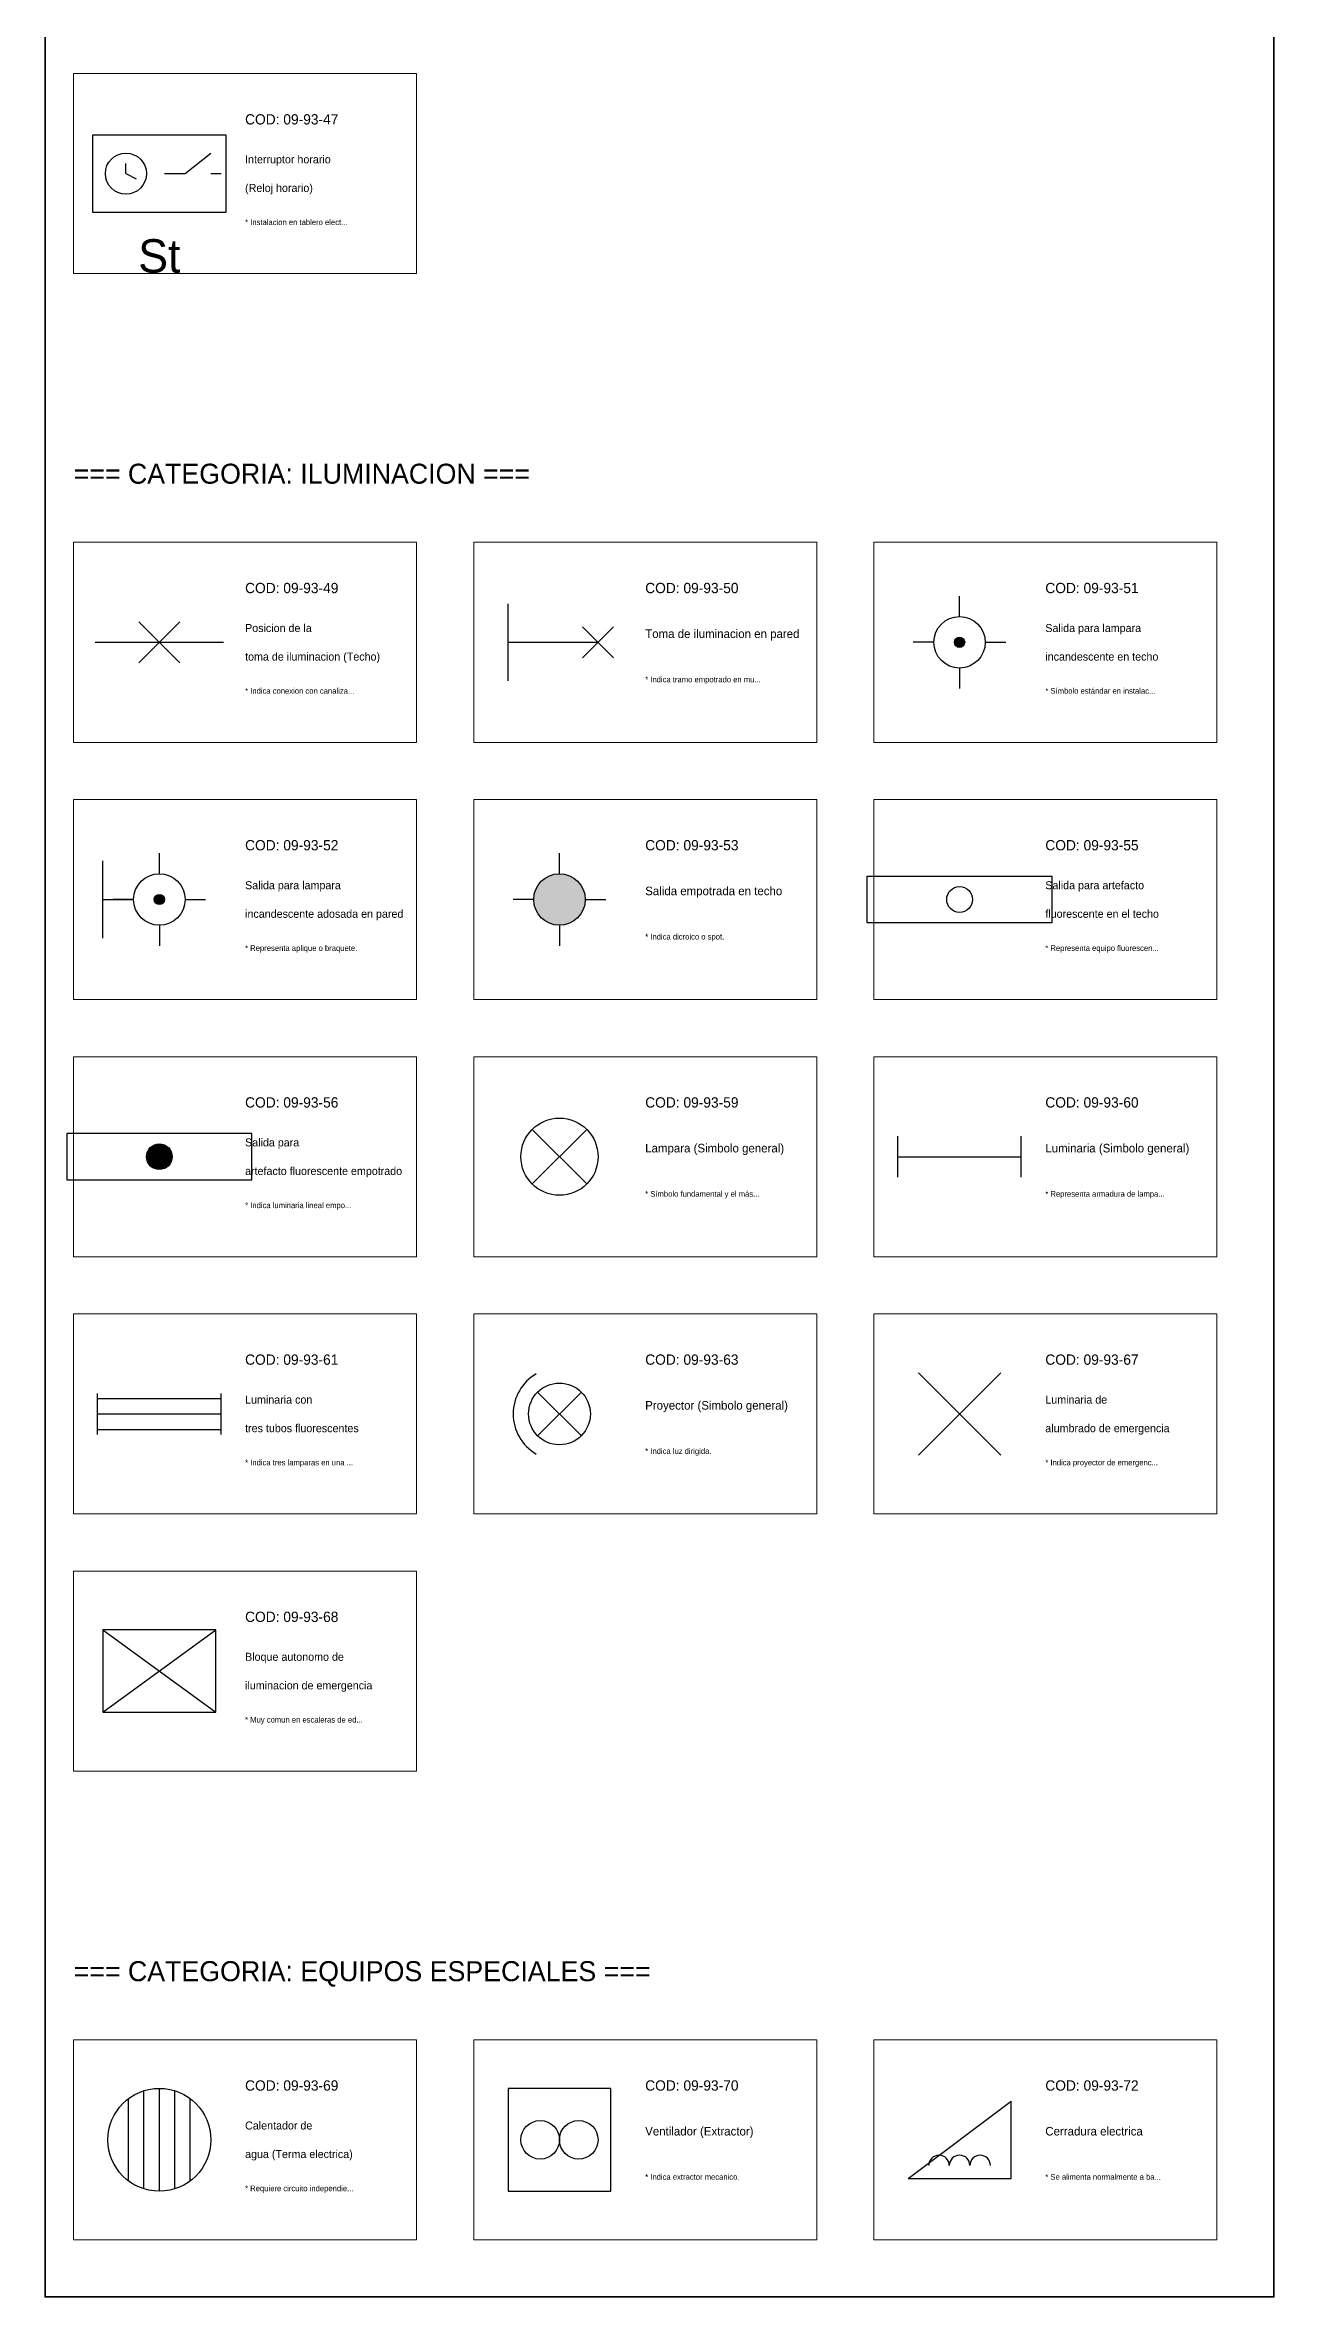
# Model space of a CAD drawing. Header units: metres. Extents: x -5 to 245, y -1607 to 10.
# Drawn here: x -5 to 210, y -1607 to -1213 of the extents above; entities that cross this region are included whole.
import ezdxf
from ezdxf.enums import TextEntityAlignment as Align

# ---------------------------------------------------------------- set-up
doc = ezdxf.new("R2010")
doc.units = ezdxf.units.M
for name, color, linetype, lineweight in [('CELDAS_GUIA', 8, 'Continuous', 9), ('MARCOS', 7, 'Continuous', 35), ('OBSERVACIONES', 9, 'Continuous', 9), ('SIMBOLOS_DGE', 2, 'Continuous', 25), ('TEXTOS_CODIGOS', 1, 'Continuous', 18), ('TEXTOS_NOMBRES', 7, 'Continuous', 13), ('TITULOS', 4, 'Continuous', 30)]:
    doc.layers.add(name, color=color, linetype=linetype, lineweight=lineweight)

# ---------------------------------------------------------------- blocks, each defined once
blk = doc.blocks.new('DGE_09_93_47_INTERRUPTOR_HORARIO')
at = {"layer": 'SIMBOLOS_DGE'}
for p, q in [((-0.13, 0), (-0.13, 0.04)), ((-0.13, 0), (-0.09, -0.02)), ((0.02, 0), (0.1, 0)), ((0.1, 0), (0.2, 0.08)), ((0.2, 0), (0.24, 0))]:
    blk.add_line(p, q, dxfattribs=at)
blk.add_lwpolyline([(-0.26, -0.15), (0.26, -0.15), (0.26, 0.15), (-0.26, 0.15), (-0.26, -0.15)], dxfattribs=at)
blk.add_circle((-0.13, 0), 0.08, dxfattribs=at)
blk.add_text('St', height=0.13, dxfattribs=at).set_placement((0, -0.32), align=Align.MIDDLE_CENTER)
blk = doc.blocks.new('DGE_09_93_49_TOMA_ILUMINACION_TECHO')
at = {"layer": 'SIMBOLOS_DGE'}
for p, q in [((-0.25, 0), (0.25, 0)), ((-0.08, -0.08), (0.08, 0.08)), ((-0.08, 0.08), (0.08, -0.08))]:
    blk.add_line(p, q, dxfattribs=at)
blk = doc.blocks.new('DGE_09_93_50_TOMA_ILUMINACION_PARED')
at = {"layer": 'SIMBOLOS_DGE'}
for p, q in [((-0.2, -0.15), (-0.2, 0.15)), ((-0.2, 0), (0.15, 0)), ((0.09, -0.06), (0.21, 0.06)), ((0.09, 0.06), (0.21, -0.06))]:
    blk.add_line(p, q, dxfattribs=at)
blk = doc.blocks.new('DGE_09_93_51_SALIDA_TECHO')
at = {"layer": 'SIMBOLOS_DGE'}
h = blk.add_hatch(color=7, dxfattribs=at)
h.dxf.hatch_style = 1
edge = h.paths.add_edge_path()
edge.add_arc((0, 0), 0.02, 0, 360)
for p, q in [((0, 0.1), (0, 0.18)), ((-0.1, 0), (-0.18, 0)), ((0.1, 0), (0.18, 0)), ((0, -0.1), (0, -0.18))]:
    blk.add_line(p, q, dxfattribs=at)
for radius in [0.1, 0.02]:
    blk.add_circle((0, 0), radius, dxfattribs=at)
blk = doc.blocks.new('DGE_09_93_52_SALIDA_PARED')
at = {"layer": 'SIMBOLOS_DGE'}
h = blk.add_hatch(color=7, dxfattribs=at)
h.dxf.hatch_style = 1
edge = h.paths.add_edge_path()
edge.add_arc((0, 0), 0.02, 0, 360)
for p, q in [((0, 0.1), (0, 0.18)), ((-0.22, -0.15), (-0.22, 0.15)), ((-0.22, 0), (-0.1, 0)), ((-0.1, 0), (-0.18, 0)), ((0.1, 0), (0.18, 0)), ((0, -0.1), (0, -0.18))]:
    blk.add_line(p, q, dxfattribs=at)
for radius in [0.1, 0.02]:
    blk.add_circle((0, 0), radius, dxfattribs=at)
blk = doc.blocks.new('DGE_09_93_53_SPOT_EMPOTRADO')
at = {"layer": 'SIMBOLOS_DGE'}
h = blk.add_hatch(color=7, dxfattribs=at)
h.dxf.hatch_style = 1
edge = h.paths.add_edge_path()
edge.add_arc((0, 0), 0.1, 0, 360)
for p, q in [((0, 0.1), (0, 0.18)), ((-0.1, 0), (-0.18, 0)), ((0.1, 0), (0.18, 0)), ((0, -0.1), (0, -0.18))]:
    blk.add_line(p, q, dxfattribs=at)
blk.add_circle((0, 0), 0.1, dxfattribs=at)
blk = doc.blocks.new('DGE_09_93_55_FLUORESCENTE_TECHO')
at = {"layer": 'SIMBOLOS_DGE'}
blk.add_lwpolyline([(-0.36, -0.09), (0.36, -0.09), (0.36, 0.09), (-0.36, 0.09), (-0.36, -0.09)], dxfattribs=at)
blk.add_circle((0, 0), 0.05, dxfattribs=at)
blk = doc.blocks.new('DGE_09_93_56_FLUORESCENTE_EMPOTRADO')
at = {"layer": 'SIMBOLOS_DGE'}
h = blk.add_hatch(color=7, dxfattribs=at)
h.dxf.hatch_style = 1
edge = h.paths.add_edge_path()
edge.add_arc((0, 0), 0.05, 0, 360)
blk.add_lwpolyline([(-0.36, -0.09), (0.36, -0.09), (0.36, 0.09), (-0.36, 0.09), (-0.36, -0.09)], dxfattribs=at)
blk.add_circle((0, 0), 0.05, dxfattribs=at)
blk = doc.blocks.new('DGE_09_93_59_LAMPARA')
at = {"layer": 'SIMBOLOS_DGE'}
for p, q in [((-0.106, -0.106), (0.106, 0.106)), ((-0.106, 0.106), (0.106, -0.106))]:
    blk.add_line(p, q, dxfattribs=at)
blk.add_circle((0, 0), 0.15, dxfattribs=at)
blk = doc.blocks.new('DGE_09_93_60_LUMINARIA_G')
at = {"layer": 'SIMBOLOS_DGE'}
for p, q in [((-0.24, -0.08), (-0.24, 0.08)), ((-0.24, 0), (0.24, 0)), ((0.24, -0.08), (0.24, 0.08))]:
    blk.add_line(p, q, dxfattribs=at)
blk = doc.blocks.new('DGE_09_93_61_LUMINARIA_TRIPLE')
at = {"layer": 'SIMBOLOS_DGE'}
for p, q in [((-0.24, -0.08), (-0.24, 0.08)), ((-0.24, 0.06), (0.24, 0.06)), ((-0.24, 0), (0.24, 0)), ((0.24, -0.08), (0.24, 0.08)), ((-0.24, -0.06), (0.24, -0.06))]:
    blk.add_line(p, q, dxfattribs=at)
blk = doc.blocks.new('DGE_09_93_63_REFLECTOR')
at = {"layer": 'SIMBOLOS_DGE'}
for p, q in [((-0.085, -0.085), (0.085, 0.085)), ((-0.085, 0.085), (0.085, -0.085))]:
    blk.add_line(p, q, dxfattribs=at)
blk.add_circle((0, 0), 0.12, dxfattribs=at)
blk.add_arc((0, 0), 0.18, 120, 240, dxfattribs=at)
blk = doc.blocks.new('DGE_09_93_67_LUZ_EMERGENCIA')
at = {"layer": 'SIMBOLOS_DGE'}
for p, q in [((-0.16, -0.16), (0.16, 0.16)), ((-0.16, 0.16), (0.16, -0.16))]:
    blk.add_line(p, q, dxfattribs=at)
blk = doc.blocks.new('DGE_09_93_68_BLOQUE_EMERGENCIA')
at = {"layer": 'SIMBOLOS_DGE'}
for p, q in [((-0.22, -0.16), (0.22, 0.16)), ((-0.22, 0.16), (0.22, -0.16))]:
    blk.add_line(p, q, dxfattribs=at)
blk.add_lwpolyline([(-0.22, -0.16), (0.22, -0.16), (0.22, 0.16), (-0.22, 0.16), (-0.22, -0.16)], dxfattribs=at)
blk = doc.blocks.new('DGE_09_93_69_TERMA')
at = {"layer": 'SIMBOLOS_DGE'}
for p, q in [((-0.06, -0.19), (-0.06, 0.19)), ((0, -0.2), (0, 0.2)), ((0.06, -0.19), (0.06, 0.19)), ((-0.12, -0.16), (-0.12, 0.16)), ((0.12, -0.16), (0.12, 0.16))]:
    blk.add_line(p, q, dxfattribs=at)
blk.add_circle((0, 0), 0.2, dxfattribs=at)
blk = doc.blocks.new('DGE_09_93_70_VENTILADOR')
at = {"layer": 'SIMBOLOS_DGE'}
blk.add_lwpolyline([(-0.2, -0.2), (0.2, -0.2), (0.2, 0.2), (-0.2, 0.2), (-0.2, -0.2)], dxfattribs=at)
for centre in [(-0.075, 0), (0.075, 0)]:
    blk.add_arc(centre, 0.075, 0, 360, dxfattribs=at)
blk = doc.blocks.new('DGE_09_93_72_CERRADURA')
at = {"layer": 'SIMBOLOS_DGE'}
for p, q in [((-0.2, -0.15), (0.2, 0.15)), ((0.2, -0.15), (0.2, 0.15)), ((-0.2, -0.15), (0.2, -0.15))]:
    blk.add_line(p, q, dxfattribs=at)
for centre in [(-0.08, -0.1), (0, -0.1), (0.08, -0.1)]:
    blk.add_arc(centre, 0.04, 0, 180, dxfattribs=at)

msp = doc.modelspace()

# ---------------------------------------------------------------- linework, layer by layer
at = {"layer": 'CELDAS_GUIA'}
for points in [[(0, -1218), (60, -1218), (60, -1253), (0, -1253), (0, -1218)], [(0, -1300), (60, -1300), (60, -1335), (0, -1335), (0, -1300)], [(70, -1300), (130, -1300), (130, -1335), (70, -1335), (70, -1300)], [(140, -1300), (200, -1300), (200, -1335), (140, -1335), (140, -1300)], [(0, -1345), (60, -1345), (60, -1380), (0, -1380), (0, -1345)], [(70, -1345), (130, -1345), (130, -1380), (70, -1380), (70, -1345)], [(140, -1345), (200, -1345), (200, -1380), (140, -1380), (140, -1345)], [(0, -1390), (60, -1390), (60, -1425), (0, -1425), (0, -1390)], [(70, -1390), (130, -1390), (130, -1425), (70, -1425), (70, -1390)], [(140, -1390), (200, -1390), (200, -1425), (140, -1425), (140, -1390)], [(0, -1435), (60, -1435), (60, -1470), (0, -1470), (0, -1435)], [(70, -1435), (130, -1435), (130, -1470), (70, -1470), (70, -1435)], [(140, -1435), (200, -1435), (200, -1470), (140, -1470), (140, -1435)], [(0, -1480), (60, -1480), (60, -1515), (0, -1515), (0, -1480)], [(0, -1562), (60, -1562), (60, -1597), (0, -1597), (0, -1562)], [(70, -1562), (130, -1562), (130, -1597), (70, -1597), (70, -1562)], [(140, -1562), (200, -1562), (200, -1597), (140, -1597), (140, -1562)]]:
    msp.add_lwpolyline(points, dxfattribs=at)
at = {"layer": 'MARCOS'}
msp.add_lwpolyline([(-5, 10), (210, 10), (210, -1607), (-5, -1607), (-5, 10)], dxfattribs=at)

# ---------------------------------------------------------------- block references
at = {"layer": 'SIMBOLOS_DGE', "xscale": 45, "yscale": 45, "zscale": 45}
for name, p in [('DGE_09_93_47_INTERRUPTOR_HORARIO', (15, -1235.5)), ('DGE_09_93_50_TOMA_ILUMINACION_PARED', (85, -1317.5)), ('DGE_09_93_51_SALIDA_TECHO', (155, -1317.5)), ('DGE_09_93_49_TOMA_ILUMINACION_TECHO', (15, -1317.5)), ('DGE_09_93_52_SALIDA_PARED', (15, -1362.5)), ('DGE_09_93_53_SPOT_EMPOTRADO', (85, -1362.5)), ('DGE_09_93_55_FLUORESCENTE_TECHO', (155, -1362.5)), ('DGE_09_93_59_LAMPARA', (85, -1407.5)), ('DGE_09_93_56_FLUORESCENTE_EMPOTRADO', (15, -1407.5)), ('DGE_09_93_60_LUMINARIA_G', (155, -1407.5)), ('DGE_09_93_63_REFLECTOR', (85, -1452.5)), ('DGE_09_93_67_LUZ_EMERGENCIA', (155, -1452.5)), ('DGE_09_93_61_LUMINARIA_TRIPLE', (15, -1452.5)), ('DGE_09_93_68_BLOQUE_EMERGENCIA', (15, -1497.5)), ('DGE_09_93_69_TERMA', (15, -1579.5)), ('DGE_09_93_70_VENTILADOR', (85, -1579.5)), ('DGE_09_93_72_CERRADURA', (155, -1579.5))]:
    msp.add_blockref(name, p, dxfattribs=at)

# ---------------------------------------------------------------- texts
at = {"layer": 'OBSERVACIONES'}
for s, p in [('* Instalacion en tablero elect...', (30, -1244)), ('* Indica tramo empotrado en mu...', (100, -1324)), ('* Indica conexion con canaliza...', (30, -1326)), ('* Símbolo estándar en instalac...', (170, -1326)), ('* Representa aplique o braquete.', (30, -1371)), ('* Indica dicroico o spot.', (100, -1369)), ('* Representa equipo fluorescen...', (170, -1371)), ('* Símbolo fundamental y el más...', (100, -1414)), ('* Representa armadura de lampa...', (170, -1414)), ('* Indica luminaria lineal empo...', (30, -1416)), ('* Indica tres lamparas en una ...', (30, -1461)), ('* Indica luz dirigida.', (100, -1459)), ('* Indica proyector de emergenc...', (170, -1461)), ('* Muy comun en escaleras de ed...', (30, -1506)), ('* Requiere circuito independie...', (30, -1588)), ('* Indica extractor mecanico.', (100, -1586)), ('* Se alimenta normalmente a ba...', (170, -1586))]:
    msp.add_text(s, height=1, dxfattribs=at).set_placement(p, align=Align.MIDDLE_LEFT)
at = {"layer": 'TEXTOS_CODIGOS'}
for s, p in [('COD: 09-93-47', (30, -1226)), ('COD: 09-93-49', (30, -1308)), ('COD: 09-93-50', (100, -1308)), ('COD: 09-93-51', (170, -1308)), ('COD: 09-93-52', (30, -1353)), ('COD: 09-93-53', (100, -1353)), ('COD: 09-93-55', (170, -1353)), ('COD: 09-93-56', (30, -1398)), ('COD: 09-93-59', (100, -1398)), ('COD: 09-93-60', (170, -1398)), ('COD: 09-93-61', (30, -1443)), ('COD: 09-93-63', (100, -1443)), ('COD: 09-93-67', (170, -1443)), ('COD: 09-93-68', (30, -1488)), ('COD: 09-93-69', (30, -1570)), ('COD: 09-93-70', (100, -1570)), ('COD: 09-93-72', (170, -1570))]:
    msp.add_text(s, height=1.8, dxfattribs=at).set_placement(p, align=Align.MIDDLE_LEFT)
at = {"layer": 'TEXTOS_NOMBRES'}
for s, height, p in [('Interruptor horario', 1.4, (30, -1233)), ('(Reloj horario)', 1.4, (30, -1238)), ('Posicion de la', 1.4, (30, -1315)), ('Toma de iluminacion en pared', 1.5, (100, -1316)), ('Salida para lampara', 1.4, (170, -1315)), ('toma de iluminacion (Techo)', 1.4, (30, -1320)), ('incandescente en techo', 1.4, (170, -1320)), ('Salida para lampara', 1.4, (30, -1360)), ('Salida para artefacto', 1.4, (170, -1360)), ('Salida empotrada en techo', 1.5, (100, -1361)), ('incandescente adosada en pared', 1.4, (30, -1365)), ('fluorescente en el techo', 1.4, (170, -1365)), ('Salida para', 1.4, (30, -1405)), ('Lampara (Simbolo general)', 1.5, (100, -1406)), ('Luminaria (Simbolo general)', 1.5, (170, -1406)), ('artefacto fluorescente empotrado', 1.4, (30, -1410)), ('Luminaria con', 1.4, (30, -1450)), ('Luminaria de', 1.4, (170, -1450)), ('Proyector (Simbolo general)', 1.5, (100, -1451)), ('tres tubos fluorescentes', 1.4, (30, -1455)), ('alumbrado de emergencia', 1.4, (170, -1455)), ('Bloque autonomo de', 1.4, (30, -1495)), ('iluminacion de emergencia', 1.4, (30, -1500)), ('Calentador de', 1.4, (30, -1577)), ('Ventilador (Extractor)', 1.5, (100, -1578)), ('Cerradura electrica', 1.5, (170, -1578)), ('agua (Terma electrica)', 1.4, (30, -1582))]:
    msp.add_text(s, height=height, dxfattribs=at).set_placement(p, align=Align.MIDDLE_LEFT)
at = {"layer": 'TITULOS'}
for s, p in [('=== CATEGORIA: ILUMINACION ===', (0, -1288)), ('=== CATEGORIA: EQUIPOS ESPECIALES ===', (0, -1550))]:
    msp.add_text(s, height=3.5, dxfattribs=at).set_placement(p, align=Align.MIDDLE_LEFT)

doc.saveas('drawing.dxf')
